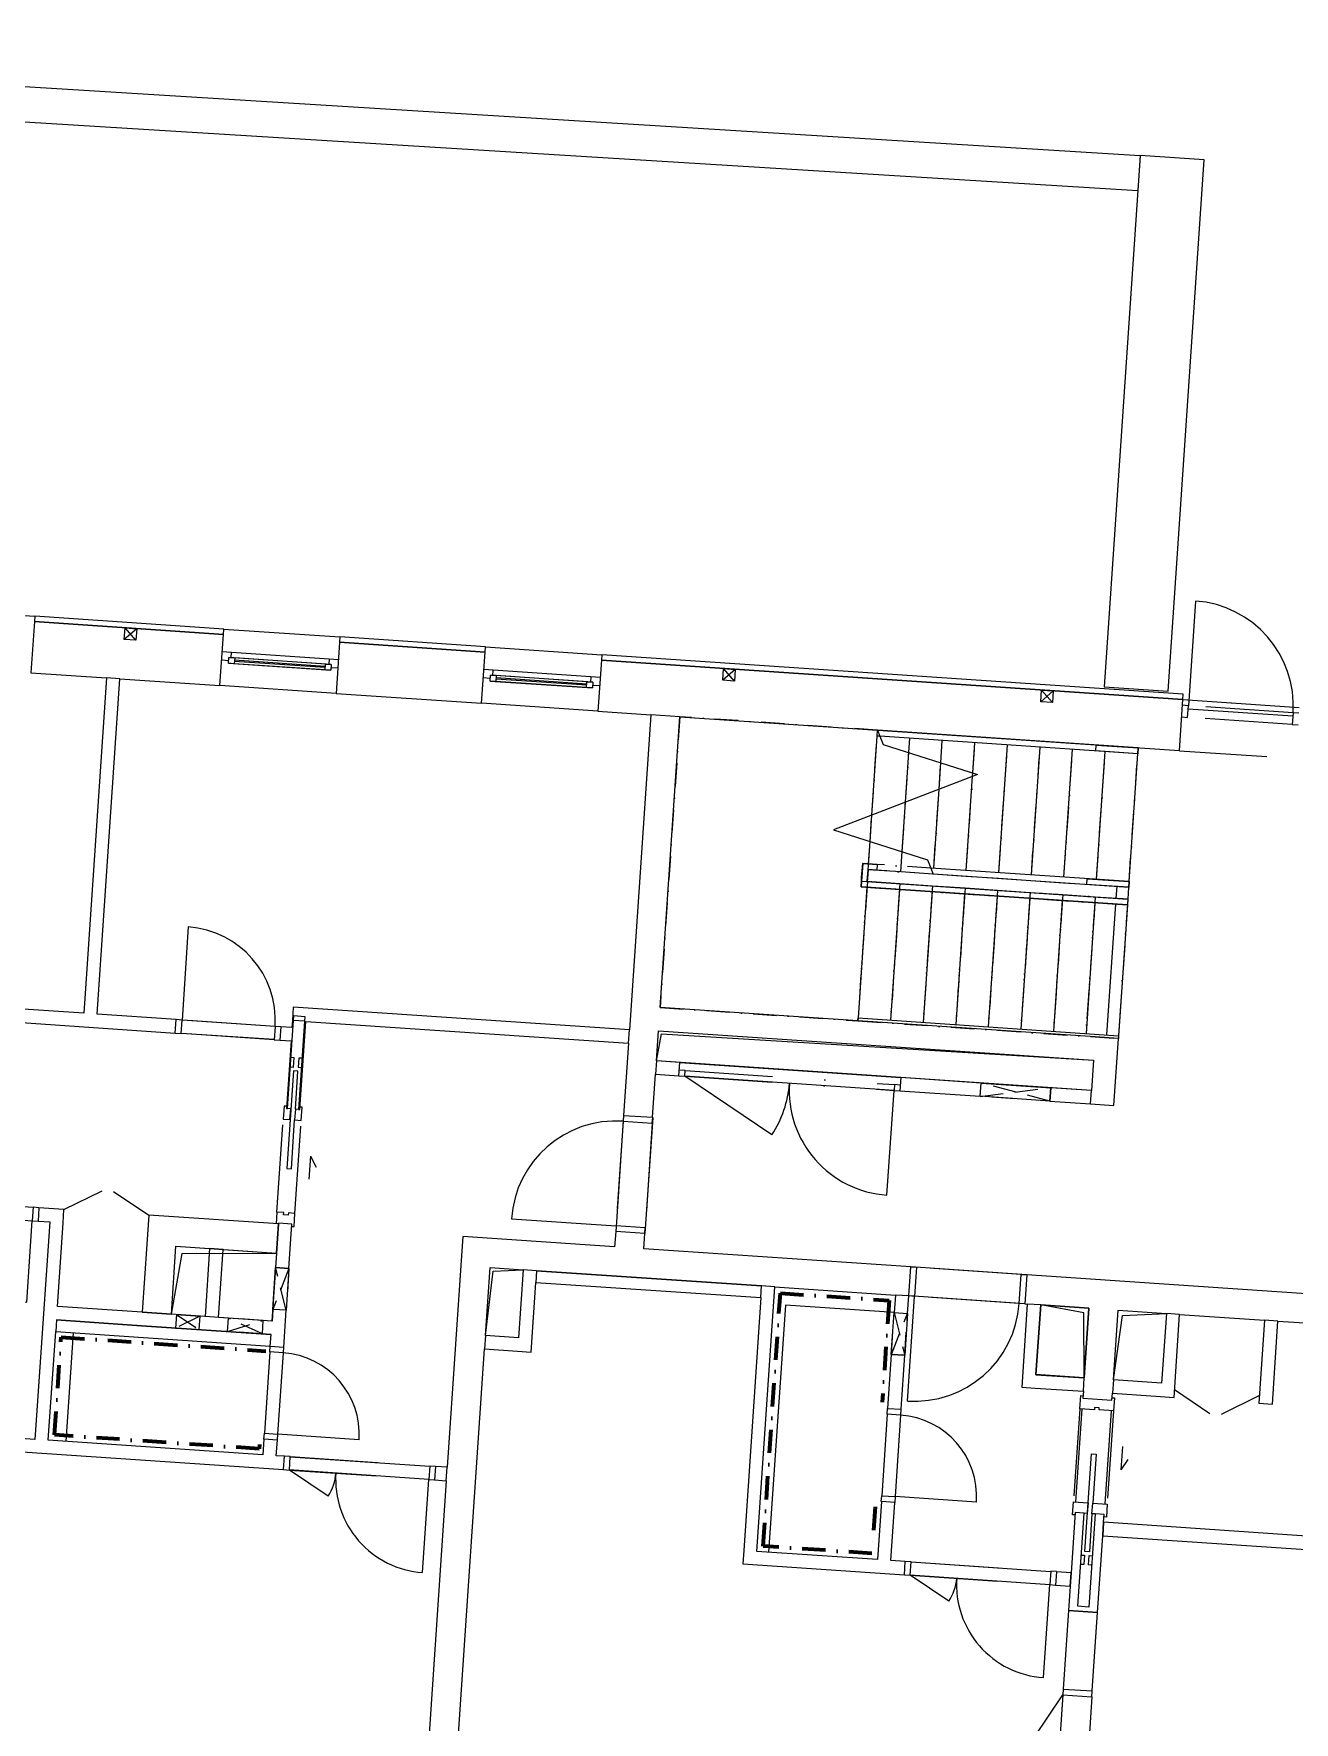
# Model space of a CAD drawing. Header units: millimetres. Extents: x -7743 to 191930, y -8645 to 72638.
# Drawn here: x 116996 to 127809, y 46532 to 61018 of the extents above; entities that cross this region are included whole.
import ezdxf

# ---------------------------------------------------------------- set-up
doc = ezdxf.new("R2010")
doc.units = ezdxf.units.MM
for name, pattern in [('HA_Dash_3mm-S1mm', [300, 200, -100]), ('HA_DashDot_2_2mm-S0_6mm', [1650, 750, -450, 0, -450]), ('HA_DashDot_4mm-S1mm', [400, 200, -100, 0, -100])]:
    doc.linetypes.add(name, pattern=pattern)
for name, color, linetype, lineweight in [('A-AREA-____-OTLN', 9, 'Continuous', 25), ('A-DETL-____-OTLN', 9, 'Continuous', 25), ('A-DETL-GENF-OTLN', 9, 'Continuous', 9), ('A-DOOR-____-MCUT', 9, 'Continuous', 9), ('A-DOOR-____-OTLN', 9, 'Continuous', 9), ('A-DOOR-FRAM-MCUT', 9, 'Continuous', 9), ('A-DOOR-FRAM-OTLN', 9, 'Continuous', 9), ('A-FLOR-____-OTLN', 9, 'Continuous', 9), ('A-FLOR-HRAL-MBND', 9, 'HA_DashDot_4mm-S1mm', 9), ('A-FLOR-HRAL-OTLN', 9, 'Continuous', 9), ('A-GENM-____-MCUT', 9, 'Continuous', 9), ('A-GENM-____-OTLN', 9, 'Continuous', 9), ('A-GLAZ-____-MCUT', 9, 'Continuous', 5), ('A-GLAZ-____-OTLN', 9, 'Continuous', 5), ('A-WALL-____-MCUT', 9, 'Continuous', 25), ('A-WALL-____-OTLN', 9, 'Continuous', 9), ('I-WALL-____-MCUT', 9, 'Continuous', 25), ('I-WALL-____-OTLN', 9, 'Continuous', 9), ('M-HVAC-DUCT-OTLN', 9, 'Continuous', 9), ('S-STRS-____-MBND', 9, 'HA_DashDot_4mm-S1mm', 9), ('S-STRS-____-OTLN', 9, 'Continuous', 9)]:
    doc.layers.add(name, color=color, linetype=linetype, lineweight=lineweight)

# ---------------------------------------------------------------- blocks, each defined once
blk = doc.blocks.new('HA_DR_Single_Swing_Solid - In_BJ_800x2100-2124338-schema rezu D_110_5100')
at = {"layer": 'A-DOOR-____-MCUT', "linetype": 'HA_DashDot_2_2mm-S0_6mm'}
for p, q in [((-400, 57.5), (400, 57.5)), ((-400, -57.5), (400, -57.5))]:
    blk.add_line(p, q, dxfattribs=at)
at = {"layer": 'A-DOOR-____-OTLN', "lineweight": 5}
blk.add_line((400, -857.5), (400, -57.5), dxfattribs=at)
blk.add_arc((400, -57.5), 800, 180, 270, dxfattribs=at)
at = {"layer": 'A-DOOR-FRAM-MCUT'}
for p, q in [((-400, 57.5), (-450, 57.5)), ((-400, -57.5), (-400, 57.5)), ((450, 57.5), (400, 57.5)), ((400, 57.5), (400, -57.5)), ((-450, -57.5), (-400, -57.5)), ((400, -57.5), (450, -57.5))]:
    blk.add_line(p, q, dxfattribs=at)
blk = doc.blocks.new('HA_DR_Single_SlidingToPocket_Solid - In_BJ_800x2100-2105140-schema rezu D_110_5100')
at = {"layer": 'A-DOOR-____-MCUT', "linetype": 'HA_DashDot_2_2mm-S0_6mm'}
for p, q in [((-400, 78), (400, 78)), ((-400, -77), (400, -77))]:
    blk.add_line(p, q, dxfattribs=at)
at = {"layer": 'A-DOOR-____-MCUT', "lineweight": 5}
for p, q in [((820, 19), (-20, 19)), ((-20, 19), (-20, -20)), ((820, -20), (820, 19)), ((-20, -20), (400, -20)), ((492, -20), (820, -20)), ((100, -177), (-100, -177)), ((100, -177), (8, -231))]:
    blk.add_line(p, q, dxfattribs=at)
at = {"layer": 'A-DOOR-FRAM-MCUT'}
for p, q in [((-400, 78), (-500, 78)), ((-420, -20), (-420, 20)), ((-420, 20), (-400, 20)), ((-400, 20), (-400, 78)), ((512, 78), (400, 78)), ((400, 78), (400, 20)), ((400, 20), (492, 20)), ((492, 20), (492, 47)), ((512, 58), (512, 78)), ((852, 47), (852, 20)), ((852, 20), (932, 20)), ((932, 20), (932, 47)), ((-513, -57), (-513, -77)), ((-513, -77), (-400, -77)), ((-400, -20), (-420, -20)), ((-400, -77), (-400, -20)), ((492, -20), (400, -20)), ((400, -20), (400, -77)), ((400, -77), (512, -77)), ((492, -47), (492, -20)), ((512, -77), (512, -57)), ((852, -20), (852, -47)), ((932, -20), (852, -20)), ((932, -47), (932, -20))]:
    blk.add_line(p, q, dxfattribs=at)
blk = doc.blocks.new('HA_DR_Single_Swing_Solid - In_BJ_900x2100_Vstupni-2124274-schema rezu D_110_5100')
at = {"layer": 'A-DOOR-____-MCUT', "linetype": 'HA_DashDot_2_2mm-S0_6mm'}
for p, q in [((-450, 125), (450, 125)), ((-450, -125), (450, -125))]:
    blk.add_line(p, q, dxfattribs=at)
at = {"layer": 'A-DOOR-____-OTLN'}
for p, q in [((-500, 125), (500, 125)), ((-500, -125), (500, -125))]:
    blk.add_line(p, q, dxfattribs=at)
at = {"layer": 'A-DOOR-____-OTLN', "lineweight": 5}
blk.add_line((450, -1025), (450, -125), dxfattribs=at)
blk.add_arc((450, -125), 900, 180, 270, dxfattribs=at)
at = {"layer": 'A-DOOR-FRAM-MCUT'}
for p, q in [((-450, 125), (-500, 125)), ((-450, -125), (-450, 125)), ((500, 125), (450, 125)), ((450, 125), (450, -125)), ((-500, -125), (-450, -125)), ((450, -125), (500, -125))]:
    blk.add_line(p, q, dxfattribs=at)
blk = doc.blocks.new('HA_DR_Single_Swing_Solid - In_BJ_900x2100_Vstupni-2124272-schema rezu D_110_5100')
at = {"layer": 'A-DOOR-____-MCUT', "linetype": 'HA_DashDot_2_2mm-S0_6mm'}
for p, q in [((-450, 125), (450, 125)), ((-450, -125), (450, -125))]:
    blk.add_line(p, q, dxfattribs=at)
at = {"layer": 'A-DOOR-____-OTLN', "lineweight": 5}
blk.add_line((450, 1025), (450, 125), dxfattribs=at)
at = {"layer": 'A-DOOR-____-OTLN'}
for p, q in [((-500, 125), (500, 125)), ((-500, -125), (500, -125))]:
    blk.add_line(p, q, dxfattribs=at)
at = {"layer": 'A-DOOR-____-OTLN', "lineweight": 5}
blk.add_arc((450, 125), 900, 90, 180, dxfattribs=at)
at = {"layer": 'A-DOOR-FRAM-MCUT'}
for p, q in [((-500, 125), (-450, 125)), ((-450, 125), (-450, -125)), ((450, 125), (500, 125)), ((450, -125), (450, 125)), ((-450, -125), (-500, -125)), ((500, -125), (450, -125))]:
    blk.add_line(p, q, dxfattribs=at)
blk = doc.blocks.new('HA_DR_Double_Swing_Solid - In_BJ_1200x2100_800-1670800-schema rezu D_110_5100')
at = {"layer": 'A-DOOR-____-MCUT', "linetype": 'HA_DashDot_2_2mm-S0_6mm'}
for p, q in [((-600, 58), (600, 58)), ((-600, -57), (600, -57))]:
    blk.add_line(p, q, dxfattribs=at)
at = {"layer": 'A-DOOR-____-OTLN', "lineweight": 5}
for p, q in [((-254, -257), (-600, -57)), ((600, -857), (600, -57))]:
    blk.add_line(p, q, dxfattribs=at)
for centre, radius, start, end in [((-600, -57), 400, 330, 0), ((600, -57), 800, 180, 270)]:
    blk.add_arc(centre, radius, start, end, dxfattribs=at)
at = {"layer": 'A-DOOR-FRAM-MCUT'}
for p, q in [((-600, 58), (-650, 58)), ((-600, -57), (-600, 58)), ((650, 58), (600, 58)), ((600, 58), (600, -57)), ((-650, -57), (-600, -57)), ((600, -57), (650, -57))]:
    blk.add_line(p, q, dxfattribs=at)
blk = doc.blocks.new('HA_DR_Single_Swing_Solid - In_BJ_700x2100-2124340-schema rezu D_110_5100')
at = {"layer": 'A-DOOR-____-MCUT', "linetype": 'HA_DashDot_2_2mm-S0_6mm'}
for p, q in [((-350, 57), (350, 57)), ((-350, -57), (350, -57))]:
    blk.add_line(p, q, dxfattribs=at)
at = {"layer": 'A-DOOR-____-OTLN', "lineweight": 5}
blk.add_line((350, 758), (350, 57), dxfattribs=at)
blk.add_arc((350, 57), 700, 90, 180, dxfattribs=at)
at = {"layer": 'A-DOOR-FRAM-MCUT'}
for p, q in [((-400, 57), (-350, 57)), ((-350, 57), (-350, -57)), ((350, 57), (399, 57)), ((350, -57), (350, 57)), ((-350, -57), (-400, -57)), ((400, -57), (350, -57))]:
    blk.add_line(p, q, dxfattribs=at)
blk = doc.blocks.new('HA_DR_Single_Swing_Solid - In_BJ_700x2100-V43-schema rezu D_110_5100')
at = {"layer": 'A-DOOR-____-MCUT', "linetype": 'HA_DashDot_2_2mm-S0_6mm'}
for p, q in [((-350, 57.5), (350, 57.5)), ((-350, -57.5), (350, -57.5))]:
    blk.add_line(p, q, dxfattribs=at)
at = {"layer": 'A-DOOR-____-OTLN', "lineweight": 5}
blk.add_line((350, 757.5), (350, 57.5), dxfattribs=at)
blk.add_arc((350, 57.5), 700, 90, 180, dxfattribs=at)
at = {"layer": 'A-DOOR-FRAM-MCUT'}
for p, q in [((-400, 57.5), (-350, 57.5)), ((-350, 57.5), (-350, -57.5)), ((350, 57.5), (400, 57.5)), ((350, -57.5), (350, 57.5)), ((-350, -57.5), (-400, -57.5)), ((400, -57.5), (350, -57.5))]:
    blk.add_line(p, q, dxfattribs=at)
blk = doc.blocks.new('HA_WD_SinglePanel - 1000x1500-1670803-schema rezu D_110_5100')
at = {"layer": 'A-GLAZ-____-MCUT'}
for p, q in [((-420, 70), (-500, 70)), ((-500, 0), (-440, 0)), ((-440, -25), (-440, 25)), ((-440, 25), (-390, 25)), ((-420, 25), (-420, 70)), ((-390, 25), (-390, -25)), ((390, 5), (-390, 5)), ((390, -25), (390, 25)), ((390, 25), (440, 25)), ((500, 70), (420, 70)), ((420, 70), (420, 25)), ((440, 25), (440, -25)), ((440, 0), (500, 0)), ((-390, -25), (-440, -25)), ((390, -5), (-390, -5)), ((440, -25), (390, -25))]:
    blk.add_line(p, q, dxfattribs=at)
at = {"layer": 'A-GLAZ-____-OTLN'}
for p, q in [((440, 25), (-440, 25)), ((-440, -25), (-440, 25)), ((420, 70), (-420, 70)), ((390, 25), (-390, 25)), ((440, 25), (440, -25)), ((-440, -25), (440, -25)), ((390, -25), (-390, -25))]:
    blk.add_line(p, q, dxfattribs=at)
blk = doc.blocks.new('Top Rail Type - Top Rail_Internal_-1408388-schema rezu D_110_5100')
at = {"layer": 'A-FLOR-HRAL-OTLN'}
for p, q in [((6781, 55452), (6781, 55502)), ((6781, 55502), (7141, 55502)), ((7141, 55502), (7141, 55452)), ((7141, 55452), (6781, 55452))]:
    blk.add_line(p, q, dxfattribs=at)
blk = doc.blocks.new('Top Rail Type - Top Rail_Internal_-V44-schema rezu D_110_5100')
at = {"layer": 'A-FLOR-HRAL-MBND'}
for p, q in [((4901, 55452), (4901, 55502)), ((4901, 55502), (4901, 55502)), ((4924, 55452), (4901, 55452))]:
    blk.add_line(p, q, dxfattribs=at)
at = {"layer": 'A-FLOR-HRAL-OTLN'}
for p, q in [((4901, 55502), (4924, 55452)), ((7141, 55502), (4901, 55502)), ((7141, 55452), (7141, 55502)), ((7141, 55452), (4924, 55452))]:
    blk.add_line(p, q, dxfattribs=at)
blk = doc.blocks.new('Top Rail Type - Top Rail_Internal_-1408404-schema rezu D_110_5100')
at = {"layer": 'A-FLOR-HRAL-OTLN'}
for p, q in [((6781, 54303), (6781, 54353)), ((6781, 54353), (7141, 54353)), ((7141, 54353), (7141, 54303)), ((7141, 54303), (6781, 54303))]:
    blk.add_line(p, q, dxfattribs=at)
blk = doc.blocks.new('Top Rail Type - Top Rail_Internal_-V45-schema rezu D_110_5100')
at = {"layer": 'A-FLOR-HRAL-MBND'}
for p, q in [((4850, 54353), (4850, 54152)), ((4975, 54353), (4850, 54353)), ((5437, 54353), (4975, 54353)), ((4900, 54303), (4900, 54202)), ((4975, 54303), (4900, 54303)), ((4900, 54202), (7141, 54202)), ((5460, 54303), (4975, 54303)), ((7141, 54202), (7141, 54152)), ((4850, 54152), (7141, 54152))]:
    blk.add_line(p, q, dxfattribs=at)
at = {"layer": 'A-FLOR-HRAL-OTLN'}
for p, q in [((5437, 54353), (5460, 54303)), ((7141, 54353), (5437, 54353)), ((7141, 54303), (7141, 54353)), ((7141, 54303), (5460, 54303))]:
    blk.add_line(p, q, dxfattribs=at)
blk = doc.blocks.new('HA_GM_Shaft_Rectangle - Default-2031605-schema rezu D_110_5100')
at = {"layer": 'A-DETL-GENF-OTLN'}
for p, q in [((26, -26), (3740, 0)), ((0, -260), (26, -26))]:
    blk.add_line(p, q, dxfattribs=at)
at = {"layer": 'A-GENM-____-OTLN'}
for p, q in [((0, -260), (0, 0)), ((0, 0), (3740, 0)), ((3740, 0), (3740, -260)), ((3740, -260), (0, -260))]:
    blk.add_line(p, q, dxfattribs=at)
blk = doc.blocks.new('HA_GM_Shaft_Rectangle - Default-2138658-schema rezu D_110_5100')
at = {"layer": 'A-DETL-GENF-OTLN'}
for p, q in [((58.5, -58.5), (865, 0)), ((0, -585), (58.5, -58.5))]:
    blk.add_line(p, q, dxfattribs=at)
at = {"layer": 'A-GENM-____-OTLN'}
for p, q in [((0, -585), (0, 0)), ((0, 0), (865, 0)), ((865, 0), (865, -585)), ((865, -585), (0, -585))]:
    blk.add_line(p, q, dxfattribs=at)
blk = doc.blocks.new('HA_GM_Shaft_Rectangle - Default-2138933-schema rezu D_110_5100')
at = {"layer": 'A-DETL-GENF-OTLN'}
for p, q in [((28.5, -28.5), (285, 0)), ((0, -585), (28.5, -28.5))]:
    blk.add_line(p, q, dxfattribs=at)
at = {"layer": 'A-GENM-____-OTLN'}
for p, q in [((0, -585), (0, 0)), ((0, 0), (285, 0)), ((285, 0), (285, -585)), ((285, -585), (0, -585))]:
    blk.add_line(p, q, dxfattribs=at)
blk = doc.blocks.new('HA_GM_Shaft_Rectangle - Default-2138652-schema rezu D_110_5100')
at = {"layer": 'A-DETL-GENF-OTLN'}
for p, q in [((41.5, -41.5), (415, 0)), ((0, -600), (41.5, -41.5))]:
    blk.add_line(p, q, dxfattribs=at)
at = {"layer": 'A-GENM-____-OTLN'}
for p, q in [((0, -600), (0, 0)), ((0, 0), (415, 0)), ((415, 0), (415, -600)), ((415, -600), (0, -600))]:
    blk.add_line(p, q, dxfattribs=at)
blk = doc.blocks.new('HA_GM_Shaft_Rectangle - Default-2138654-schema rezu D_110_5100')
at = {"layer": 'A-DETL-GENF-OTLN'}
for p, q in [((0, 600), (41.5, 41.5)), ((41.5, 41.5), (415, 0))]:
    blk.add_line(p, q, dxfattribs=at)
at = {"layer": 'A-GENM-____-OTLN'}
for p, q in [((0, 600), (0, 0)), ((415, 600), (0, 600)), ((415, 0), (415, 600)), ((0, 0), (415, 0))]:
    blk.add_line(p, q, dxfattribs=at)
blk = doc.blocks.new('HA_DR_Single_Swing_Solid - In_BJ_700x2100-2124342-schema rezu D_110_5100')
at = {"layer": 'A-DOOR-____-MCUT', "linetype": 'HA_DashDot_2_2mm-S0_6mm'}
for p, q in [((-350, 57.5), (350, 57.5)), ((-350, -57.5), (350, -57.5))]:
    blk.add_line(p, q, dxfattribs=at)
at = {"layer": 'A-DOOR-____-OTLN', "lineweight": 5}
blk.add_line((350, -757.5), (350, -57.5), dxfattribs=at)
blk.add_arc((350, -57.5), 700, 180, 270, dxfattribs=at)
at = {"layer": 'A-DOOR-FRAM-MCUT'}
for p, q in [((-350, 57.5), (-400, 57.5)), ((-350, -57.5), (-350, 57.5)), ((400, 57.5), (350, 57.5)), ((350, 57.5), (350, -57.5)), ((-400, -57.5), (-350, -57.5)), ((350, -57.5), (400, -57.5))]:
    blk.add_line(p, q, dxfattribs=at)
blk = doc.blocks.new('HA_DR_Double_Swing_Solid - In_BJ_1600x2100_900-1670809-schema rezu D_110_5100')
at = {"layer": 'A-DOOR-____-MCUT', "linetype": 'HA_DashDot_2_2mm-S0_6mm'}
for p, q in [((-800, 125), (800, 125)), ((-800, -125), (800, -125))]:
    blk.add_line(p, q, dxfattribs=at)
at = {"layer": 'A-DOOR-____-OTLN', "lineweight": 5}
for p, q in [((-194, -475), (-800, -125)), ((800, -1025), (800, -125))]:
    blk.add_line(p, q, dxfattribs=at)
for centre, radius, start, end in [((-800, -125), 700, 330, 360), ((800, -125), 900, 180, 270)]:
    blk.add_arc(centre, radius, start, end, dxfattribs=at)
at = {"layer": 'A-DOOR-FRAM-MCUT'}
for p, q in [((-800, 125), (-850, 125)), ((-800, -125), (-800, 125)), ((850, 125), (800, 125)), ((800, 125), (800, -125)), ((-850, -125), (-800, -125)), ((800, -125), (850, -125))]:
    blk.add_line(p, q, dxfattribs=at)
blk = doc.blocks.new('HA_DR_Single_SlidingToPocket_Solid - In_BJ_800x2100-2105138-schema rezu D_110_5100')
at = {"layer": 'A-DOOR-____-MCUT', "lineweight": 5}
for p, q in [((100, 245), (8, 298)), ((100, 245), (-100, 245)), ((-20, 20), (400, 20)), ((-20, -19), (-20, 20)), ((492, 20), (820, 20)), ((820, 20), (820, -19)), ((820, -19), (-20, -19))]:
    blk.add_line(p, q, dxfattribs=at)
at = {"layer": 'A-DOOR-____-MCUT', "linetype": 'HA_DashDot_2_2mm-S0_6mm'}
for p, q in [((-400, 145), (400, 145)), ((-400, -145), (400, -145))]:
    blk.add_line(p, q, dxfattribs=at)
at = {"layer": 'A-DOOR-FRAM-MCUT'}
for p, q in [((-513, 145), (-400, 145)), ((-513, 125), (-513, 145)), ((-400, 145), (-400, 20)), ((400, 145), (512, 145)), ((400, 20), (400, 145)), ((512, 145), (512, 125)), ((-420, 20), (-420, -20)), ((-400, 20), (-420, 20)), ((492, 20), (400, 20)), ((492, 47), (492, 20)), ((852, 20), (852, 47)), ((932, 20), (852, 20)), ((932, 47), (932, 20)), ((-513, -145), (-513, -125)), ((-420, -20), (-400, -20)), ((-400, -20), (-400, -145)), ((400, -20), (492, -20)), ((400, -145), (400, -20)), ((492, -20), (492, -48)), ((512, -125), (512, -145)), ((852, -20), (932, -20)), ((852, -48), (852, -20)), ((932, -20), (932, -48)), ((-400, -145), (-513, -145)), ((512, -145), (400, -145))]:
    blk.add_line(p, q, dxfattribs=at)
blk = doc.blocks.new('HA_GM_Tiling_LineBased - Generic Tiles-2050441-schema rezu D_110_5100')
at = {"layer": 'A-GENM-____-OTLN', "linetype": 'HA_DashDot_4mm-S1mm', "lineweight": 80}
blk.add_line((50, -50), (1810, -50), dxfattribs=at)
blk = doc.blocks.new('HA_GM_Tiling_LineBased - Generic Tiles-2050442-schema rezu D_110_5100')
at = {"layer": 'A-GENM-____-OTLN', "linetype": 'HA_DashDot_4mm-S1mm', "lineweight": 80}
blk.add_line((50, -50), (890, -50), dxfattribs=at)
blk = doc.blocks.new('HA_GM_Tiling_LineBased - Generic Tiles-2050443-schema rezu D_110_5100')
at = {"layer": 'A-GENM-____-OTLN', "linetype": 'HA_DashDot_4mm-S1mm', "lineweight": 80}
blk.add_line((50, -50), (85, -50), dxfattribs=at)
blk = doc.blocks.new('HA_GM_Tiling_LineBased - Generic Tiles-2050444-schema rezu D_110_5100')
at = {"layer": 'A-GENM-____-OTLN', "linetype": 'HA_DashDot_4mm-S1mm', "lineweight": 80}
blk.add_line((50, -50), (450, -50), dxfattribs=at)
blk = doc.blocks.new('HA_GM_Tiling_LineBased - Generic Tiles-2050437-schema rezu D_110_5100')
at = {"layer": 'A-GENM-____-OTLN', "linetype": 'HA_DashDot_4mm-S1mm', "lineweight": 80}
blk.add_line((50, -50), (985, -50), dxfattribs=at)
blk = doc.blocks.new('HA_GM_Tiling_LineBased - Generic Tiles-2050436-schema rezu D_110_5100')
at = {"layer": 'A-GENM-____-OTLN', "linetype": 'HA_DashDot_4mm-S1mm', "lineweight": 80}
blk.add_line((50, -50), (2225, -50), dxfattribs=at)
blk = doc.blocks.new('HA_GM_Tiling_LineBased - Generic Tiles-2050445-schema rezu D_110_5100')
at = {"layer": 'A-GENM-____-OTLN', "linetype": 'HA_DashDot_4mm-S1mm', "lineweight": 80}
blk.add_line((50, -50), (925, -50), dxfattribs=at)
blk = doc.blocks.new('HA_DR_Single_Swing_Solid_ButtFrame - In_FAS_900x2350_Unik-2005942-schema rezu D_110_5100')
at = {"layer": 'A-DOOR-____-MCUT', "linetype": 'HA_DashDot_2_2mm-S0_6mm'}
for p, q in [((-450, -70), (450, -70)), ((-450, -170), (450, -170))]:
    blk.add_line(p, q, dxfattribs=at)
at = {"layer": 'A-DOOR-____-OTLN', "lineweight": 5}
blk.add_line((450, -1070), (450, -170), dxfattribs=at)
blk.add_arc((450, -170), 900, 180, 270, dxfattribs=at)
at = {"layer": 'A-DOOR-FRAM-MCUT'}
for p, q in [((-450, -70), (-500, -70)), ((-450, -170), (-450, -70)), ((500, -70), (450, -70)), ((450, -70), (450, -170)), ((-500, -170), (-450, -170)), ((450, -170), (500, -170))]:
    blk.add_line(p, q, dxfattribs=at)
at = {"layer": 'A-DOOR-FRAM-OTLN', "linetype": 'HA_DashDot_2_2mm-S0_6mm'}
for p, q in [((500, 220), (-500, 220)), ((500, -220), (-500, -220))]:
    blk.add_line(p, q, dxfattribs=at)
blk = doc.blocks.new('HA_DR_Double_Swing_Solid_wCasing - In_1800x2100_900-1873957-schema rezu D_110_5100')
at = {"layer": 'A-DOOR-____-MCUT', "linetype": 'HA_DashDot_2_2mm-S0_6mm'}
for p, q in [((-900, -7), (900, -7)), ((-900, -57), (900, -57))]:
    blk.add_line(p, q, dxfattribs=at)
at = {"layer": 'A-DOOR-____-OTLN', "lineweight": 5}
for p, q in [((-121, -507), (-900, -57)), ((900, -957), (900, -57))]:
    blk.add_line(p, q, dxfattribs=at)
for centre, start, end in [((-900, -57), 330, 360), ((900, -57), 180, 270)]:
    blk.add_arc(centre, 900, start, end, dxfattribs=at)
at = {"layer": 'A-DOOR-FRAM-MCUT'}
for p, q in [((-900, -7), (-950, -7)), ((-950, -57), (-900, -57)), ((-900, -57), (-900, -7)), ((950, -7), (900, -7)), ((900, -7), (900, -57)), ((900, -57), (950, -57))]:
    blk.add_line(p, q, dxfattribs=at)
blk = doc.blocks.new('HA_GM_Opening_Rectangle_WallBased - Default-2022477-schema rezu D_110_5100')
at = {"layer": 'A-GENM-____-MCUT', "linetype": 'HA_Dash_3mm-S1mm', "lineweight": 25}
for p, q in [((305, 57.5), (-55, -57.5)), ((-55, 57.5), (305, -57.5)), ((-55, 57.5), (-55, -57.5)), ((-55, 57.5), (305, 57.5)), ((305, 57.5), (305, -57.5)), ((-55, -57.5), (305, -57.5))]:
    blk.add_line(p, q, dxfattribs=at)
blk = doc.blocks.new('HA_GM_Opening_Rectangle_WallBased - Default-2050987-schema rezu D_110_5100')
at = {"layer": 'A-GENM-____-MCUT', "linetype": 'HA_Dash_3mm-S1mm', "lineweight": 25}
for p, q in [((275, 57.5), (-25, -57.5)), ((-25, 57.5), (275, -57.5)), ((-25, 57.5), (-25, -57.5)), ((-25, 57.5), (275, 57.5)), ((275, 57.5), (275, -57.5)), ((-25, -57.5), (275, -57.5))]:
    blk.add_line(p, q, dxfattribs=at)
blk = doc.blocks.new('HA_GM_Opening_Rectangle_WallBased - Default-2051236-schema rezu D_110_5100')
at = {"layer": 'A-GENM-____-MCUT', "linetype": 'HA_Dash_3mm-S1mm', "lineweight": 25}
for p, q in [((225, 57.5), (25, -57.5)), ((25, 57.5), (225, -57.5)), ((25, 57.5), (25, -57.5)), ((25, 57.5), (225, 57.5)), ((225, 57.5), (225, -57.5)), ((25, -57.5), (225, -57.5))]:
    blk.add_line(p, q, dxfattribs=at)
blk = doc.blocks.new('HA_GM_Opening_Rectangle_WallBased - Default-2069058-schema rezu D_110_5100')
at = {"layer": 'A-GENM-____-MCUT', "linetype": 'HA_Dash_3mm-S1mm', "lineweight": 25}
for p, q in [((425, 57.5), (-175, -57.5)), ((-175, 57.5), (425, -57.5)), ((-175, 57.5), (-175, -57.5)), ((-175, 57.5), (425, 57.5)), ((425, 57.5), (425, -57.5)), ((-175, -57.5), (425, -57.5))]:
    blk.add_line(p, q, dxfattribs=at)
blk = doc.blocks.new('185-01_OBJEKT B_Central_rvt-3-schema rezu D_110_5100')
at = {"layer": 'A-AREA-____-OTLN'}
for p, q in [((10695, 53601), (10702, 53701)), ((10615, 52429), (10691, 53551))]:
    blk.add_line(p, q, dxfattribs=at)
at = {"layer": 'A-DETL-____-OTLN'}
for p, q in [((1668, 50932), (1996, 51092)), ((2094, 51086), (2397, 50882)), ((11498, 49179), (11195, 49383)), ((11924, 49334), (11596, 49173))]:
    blk.add_line(p, q, dxfattribs=at)
at = {"layer": 'A-FLOR-____-OTLN'}
for p, q in [((12209, 55163), (11311, 55224)), ((6952, 55158), (8648, 55043)), ((10801, 53695), (10795, 53594)), ((10791, 53545), (10715, 52422)), ((8846, 52063), (6951, 52192))]:
    blk.add_line(p, q, dxfattribs=at)
at = {"layer": 'A-WALL-____-MCUT'}
for p, q in [((1414, 55975), (1384, 55536)), ((1417, 56020), (1414, 55975)), ((3039, 55910), (1417, 56020)), ((3006, 55426), (3036, 55865)), ((3036, 55865), (3039, 55910)), ((4033, 55798), (4003, 55359)), ((4036, 55843), (4033, 55798)), ((5283, 55758), (4036, 55843)), ((5251, 55274), (5280, 55713)), ((5280, 55713), (5283, 55758)), ((6278, 55645), (6248, 55206)), ((6281, 55690), (6278, 55645)), ((11270, 55352), (6281, 55690)), ((1384, 55536), (2033, 55492)), ((2148, 55485), (3006, 55426)), ((4003, 55359), (5251, 55274)), ((11267, 55307), (11270, 55352)), ((6248, 55206), (6702, 55176)), ((11237, 54868), (11267, 55307)), ((6952, 55159), (11237, 54868))]:
    blk.add_line(p, q, dxfattribs=at)
at = {"layer": 'A-WALL-____-MCUT', "lineweight": 9}
for p, q in [((3036, 55865), (1414, 55975)), ((1414, 55975), (3036, 55865)), ((5280, 55713), (4033, 55798)), ((4033, 55798), (5280, 55713)), ((11267, 55307), (6278, 55645)), ((6278, 55645), (11267, 55307)), ((2148, 55485), (2033, 55492)), ((6952, 55159), (6702, 55176)), ((6511, 52357), (6519, 52472)), ((6751, 52205), (6743, 52091)), ((10475, 51837), (10483, 51952)), ((3492, 50557), (3509, 50807)), ((3509, 50807), (3492, 50557)), ((3033, 50588), (2918, 50596)), ((5722, 50406), (5607, 50414)), ((5722, 50406), (5715, 50306)), ((7646, 50175), (7653, 50275)), ((7767, 50267), (7653, 50275)), ((8915, 50189), (8800, 50197)), ((1604, 49984), (1597, 49884)), ((1604, 49984), (2332, 49934)), ((2332, 49934), (1604, 49984)), ((2340, 50049), (2590, 50032)), ((2590, 50032), (2340, 50049)), ((10047, 50112), (9932, 50120)), ((11239, 50031), (11125, 50039)), ((12082, 49974), (11968, 49982)), ((2332, 49934), (3445, 49859)), ((3445, 49859), (2332, 49934)), ((3438, 49759), (3445, 49859)), ((5283, 49849), (5276, 49735)), ((10413, 49371), (10421, 49486)), ((10670, 49469), (10662, 49354)), ((4948, 48604), (4956, 48719)), ((10587, 48247), (10579, 48132)), ((10579, 48132), (10587, 48247)), ((10299, 47700), (10307, 47815)), ((10307, 47815), (10299, 47700))]:
    blk.add_line(p, q, dxfattribs=at)
at = {"layer": 'A-WALL-____-OTLN'}
for p, q in [((420, 56088), (1417, 56020)), ((3039, 55910), (4036, 55843)), ((5283, 55758), (6281, 55690)), ((4003, 55359), (3006, 55426)), ((6248, 55206), (5251, 55274)), ((11267, 55307), (12264, 55239)), ((12209, 55163), (11311, 55224))]:
    blk.add_line(p, q, dxfattribs=at)
at = {"layer": 'I-WALL-____-MCUT'}
for p, q in [((2033, 55492), (1838, 52614)), ((1952, 52606), (2148, 55485)), ((6702, 55176), (6519, 52472)), ((6782, 52664), (6952, 55159)), ((1838, 52614), (1189, 52658)), ((2631, 52560), (1952, 52606)), ((3635, 52667), (3628, 52553)), ((6519, 52472), (3635, 52667)), ((3638, 52552), (3640, 52594)), ((3640, 52594), (3735, 52588)), ((3735, 52588), (3732, 52546)), ((10514, 52411), (6782, 52664)), ((1181, 52543), (2623, 52445)), ((2623, 52445), (2631, 52560)), ((3529, 52499), (3521, 52385)), ((3624, 52493), (3529, 52499)), ((3586, 51796), (3638, 52552)), ((3628, 52553), (3624, 52493)), ((3732, 52546), (3681, 51790)), ((3691, 51789), (3742, 52545)), ((3742, 52545), (6511, 52357)), ((6751, 52205), (6769, 52465)), ((6769, 52465), (10500, 52212)), ((3521, 52385), (3616, 52378)), ((3616, 52378), (3576, 51797)), ((6511, 52357), (6469, 51738)), ((10713, 52398), (10514, 52411)), ((10674, 51824), (10713, 52398)), ((6951, 52192), (6751, 52205)), ((6943, 52077), (6951, 52192)), ((10500, 52212), (10483, 51952)), ((6718, 51722), (6743, 52091)), ((6743, 52091), (6943, 52077)), ((8846, 52063), (8839, 51948)), ((9535, 52016), (8846, 52063)), ((9527, 51902), (9535, 52016)), ((8839, 51948), (9527, 51902)), ((10133, 51976), (10126, 51861)), ((10126, 51861), (10475, 51837)), ((10483, 51952), (10133, 51976)), ((3576, 51797), (3586, 51796)), ((3681, 51790), (3691, 51789)), ((6469, 51738), (6718, 51722)), ((10475, 51837), (10674, 51824)), ((1454, 50946), (1446, 50831)), ((1668, 50932), (1454, 50946)), ((1661, 50817), (1668, 50932)), ((2397, 50882), (2380, 50633)), ((3509, 50807), (2397, 50882)), ((1546, 50825), (1419, 48959)), ((1446, 50831), (1546, 50825)), ((1612, 50099), (1661, 50817)), ((3510, 50814), (3509, 50807)), ((3624, 50806), (3510, 50814)), ((3598, 50425), (3624, 50806)), ((6401, 50741), (6392, 50611)), ((6651, 50724), (6401, 50741)), ((6642, 50594), (6651, 50724)), ((2380, 50633), (2340, 50049)), ((2590, 50032), (2629, 50616)), ((2629, 50616), (2918, 50596)), ((2918, 50596), (2879, 50013)), ((2994, 50005), (3033, 50588)), ((3033, 50588), (3492, 50557)), ((3492, 50557), (3484, 50433)), ((5090, 50699), (5074, 50450)), ((6392, 50611), (5090, 50699)), ((8932, 50439), (6642, 50594)), ((3484, 50433), (3598, 50425)), ((5074, 50450), (4956, 48719)), ((5283, 49849), (5323, 50433)), ((5323, 50433), (5607, 50414)), ((5607, 50414), (5568, 49830)), ((8915, 50189), (8932, 50439)), ((5675, 49708), (5715, 50306)), ((5715, 50306), (7646, 50175)), ((5722, 50406), (7653, 50275)), ((7653, 50275), (5722, 50406)), ((7613, 47997), (7767, 50267)), ((7767, 50267), (8800, 50197)), ((9929, 50371), (9912, 50122)), ((18559, 49785), (9929, 50371)), ((7646, 50175), (7499, 48005)), ((8800, 50197), (8790, 50047)), ((8905, 50040), (8915, 50189)), ((9912, 50122), (9932, 50120)), ((2340, 50049), (1612, 50099)), ((2879, 50013), (2590, 50032)), ((3453, 49974), (2994, 50005)), ((3459, 50073), (3453, 49974)), ((3574, 50066), (3459, 50073)), ((3553, 49751), (3574, 50066)), ((8790, 50047), (8905, 50040)), ((9932, 50120), (9884, 49407)), ((10006, 49514), (10047, 50112)), ((10047, 50112), (10461, 50084)), ((10461, 50084), (10421, 49486)), ((10670, 49469), (10711, 50067)), ((10711, 50067), (11125, 50039)), ((11125, 50039), (11084, 49441)), ((11191, 49318), (11239, 50031)), ((11239, 50031), (11968, 49982)), ((11968, 49982), (11919, 49269)), ((1534, 48951), (1597, 49884)), ((1597, 49884), (3438, 49759)), ((5568, 49830), (5283, 49849)), ((12034, 49261), (12082, 49974)), ((12082, 49974), (13858, 49854)), ((3438, 49759), (3553, 49751)), ((4874, 43823), (5276, 49735)), ((5276, 49735), (5560, 49715)), ((5560, 49715), (5675, 49708)), ((8765, 49688), (8734, 49224)), ((8880, 49680), (8765, 49688)), ((8849, 49217), (8880, 49680)), ((9884, 49407), (9999, 49399)), ((9999, 49399), (10413, 49371)), ((10421, 49486), (10006, 49514)), ((11084, 49441), (10670, 49469)), ((10413, 49371), (10409, 49313)), ((10409, 49313), (10658, 49296)), ((10658, 49296), (10662, 49354)), ((10662, 49354), (11076, 49326)), ((11076, 49326), (11191, 49318)), ((11919, 49269), (12034, 49261)), ((8734, 49224), (8849, 49217)), ((1419, 48959), (42, 49052)), ((35, 48938), (3551, 48699)), ((3375, 48826), (1534, 48951)), ((3384, 48961), (3375, 48826)), ((3499, 48953), (3384, 48961)), ((3489, 48818), (3499, 48953)), ((3559, 48814), (3489, 48818)), ((3551, 48699), (3559, 48814)), ((4856, 48726), (4848, 48611)), ((4956, 48719), (4856, 48726)), ((4948, 48604), (4625, 43840)), ((4848, 48611), (4948, 48604)), ((8680, 48426), (8646, 47927)), ((8795, 48418), (8680, 48426)), ((8761, 47919), (8795, 48418)), ((10342, 48330), (10307, 47815)), ((10419, 48325), (10342, 48330)), ((10365, 47527), (10419, 48325)), ((10514, 48319), (10460, 47520)), ((10592, 48313), (10514, 48319)), ((10587, 48247), (10592, 48313)), ((12782, 48098), (10587, 48247)), ((10535, 47473), (10579, 48132)), ((10579, 48132), (12610, 47994)), ((7499, 48005), (7491, 47890)), ((8646, 47927), (7613, 47997)), ((7491, 47890), (8878, 47796)), ((8885, 47911), (8761, 47919)), ((8878, 47796), (8885, 47911)), ((10182, 47823), (10175, 47708)), ((10307, 47815), (10182, 47823)), ((10175, 47708), (10299, 47700)), ((10299, 47700), (10285, 47490)), ((10460, 47520), (10365, 47527)), ((10285, 47490), (10239, 46817)), ((10535, 47473), (10285, 47490)), ((10285, 47490), (10535, 47473)), ((10489, 46800), (10535, 47473)), ((10239, 46817), (10489, 46800))]:
    blk.add_line(p, q, dxfattribs=at)
at = {"layer": 'I-WALL-____-OTLN'}
for p, q in [((3471, 52388), (2673, 52442)), ((2681, 52557), (3479, 52503)), ((3732, 52546), (3638, 52552)), ((6951, 52192), (8846, 52063)), ((8789, 51952), (6993, 52074)), ((9535, 52016), (10133, 51976)), ((10126, 51861), (9527, 51902)), ((3459, 50073), (3484, 50433)), ((3598, 50425), (3574, 50066)), ((7857, 50111), (7713, 47991)), ((8790, 50047), (7857, 50111)), ((8765, 49688), (8790, 50047)), ((8905, 50040), (8880, 49680)), ((1747, 49874), (1684, 48941)), ((10348, 48423), (10403, 49221)), ((10652, 49204), (10598, 48406)), ((4799, 48614), (3601, 48696)), ((3609, 48810), (4806, 48729)), ((8935, 47908), (10132, 47826)), ((10125, 47712), (8927, 47793))]:
    blk.add_line(p, q, dxfattribs=at)
at = {"layer": 'M-HVAC-DUCT-OTLN', "lineweight": 5}
for p, q in [((2186, 55821), (2192, 55920)), ((2285, 55814), (2192, 55920)), ((2192, 55920), (2292, 55914)), ((2292, 55914), (2186, 55821)), ((2285, 55814), (2186, 55821)), ((2292, 55914), (2285, 55814)), ((7319, 55472), (7326, 55572)), ((7425, 55565), (7319, 55472)), ((7419, 55465), (7326, 55572)), ((7326, 55572), (7425, 55565)), ((7425, 55565), (7419, 55465)), ((7419, 55465), (7319, 55472)), ((10047, 55287), (10054, 55387)), ((10154, 55380), (10047, 55287)), ((10147, 55280), (10054, 55387)), ((10054, 55387), (10154, 55380)), ((10154, 55380), (10147, 55280)), ((10147, 55280), (10047, 55287))]:
    blk.add_line(p, q, dxfattribs=at)
at = {"layer": 'S-STRS-____-MBND'}
for p, q in [((6952, 55159), (6782, 52664)), ((8648, 55043), (6952, 55159)), ((8598, 54315), (8648, 55043)), ((8598, 54315), (8648, 55043)), ((8648, 55043), (8648, 55043)), ((8887, 54426), (8915, 54851)), ((8887, 54426), (8915, 54851)), ((9175, 54537), (9190, 54764)), ((9175, 54537), (9190, 54764)), ((9463, 54649), (9465, 54677)), ((9463, 54649), (9465, 54677)), ((8567, 53846), (8583, 54088)), ((8567, 53846), (8583, 54088)), ((8846, 53827), (8858, 54001)), ((8846, 53827), (8858, 54001)), ((8560, 53746), (8478, 52549)), ((8560, 53746), (8478, 52549)), ((8560, 53746), (8567, 53846)), ((8560, 53746), (10795, 53595)), ((9125, 53808), (8567, 53846)), ((8839, 53728), (8758, 52530)), ((8839, 53728), (8758, 52530)), ((9118, 53709), (9037, 52511)), ((9118, 53709), (9037, 52511)), ((9398, 53690), (9317, 52492)), ((9398, 53690), (9317, 52492)), ((9677, 53671), (9596, 52473)), ((9677, 53671), (9596, 52473)), ((9957, 53652), (9875, 52454)), ((9957, 53652), (9875, 52454)), ((10236, 53633), (10155, 52435)), ((10236, 53633), (10155, 52435)), ((10515, 53614), (10434, 52416)), ((10515, 53614), (10434, 52416)), ((10795, 53595), (10713, 52398)), ((6782, 52664), (8478, 52549)), ((8478, 52549), (10713, 52398))]:
    blk.add_line(p, q, dxfattribs=at)
at = {"layer": 'S-STRS-____-MBND', "linetype": 'Continuous', "lineweight": 5}
for p, q in [((8668, 54992), (8696, 54920)), ((8696, 54920), (9504, 54664)), ((9504, 54664), (8269, 54187)), ((8269, 54187), (9077, 53932)), ((9077, 53932), (9105, 53860))]:
    blk.add_line(p, q, dxfattribs=at)
at = {"layer": 'S-STRS-____-OTLN', "linetype": 'HA_DashDot_4mm-S1mm'}
for p, q in [((8915, 54851), (8924, 54974)), ((9190, 54764), (9203, 54955)), ((9465, 54677), (9482, 54936)), ((9687, 53821), (9762, 54917)), ((9967, 53802), (10041, 54898)), ((10246, 53783), (10321, 54879)), ((10525, 53764), (10600, 54860)), ((10805, 53745), (10879, 54842)), ((9408, 53840), (9463, 54649)), ((9129, 53859), (9175, 54537)), ((8858, 54001), (8887, 54426)), ((8583, 54088), (8598, 54315))]:
    blk.add_line(p, q, dxfattribs=at)
at = {"layer": 'S-STRS-____-OTLN'}
for p, q in [((8915, 54851), (8924, 54974)), ((9190, 54764), (9203, 54955)), ((9465, 54677), (9482, 54936)), ((9687, 53821), (9762, 54917)), ((9967, 53802), (10041, 54898)), ((10246, 53783), (10321, 54879)), ((10525, 53764), (10600, 54860)), ((10805, 53745), (10879, 54842)), ((9408, 53840), (9463, 54649)), ((9129, 53859), (9175, 54537)), ((8858, 54001), (8887, 54426)), ((8583, 54088), (8598, 54315)), ((9125, 53808), (9125, 53808)), ((9405, 53789), (9125, 53808)), ((9684, 53770), (9405, 53789)), ((9963, 53751), (9684, 53770)), ((10243, 53732), (9963, 53751)), ((10522, 53714), (10243, 53732)), ((10801, 53695), (10522, 53714))]:
    blk.add_line(p, q, dxfattribs=at)
at = {"layer": 'A-DOOR-____-OTLN', "color": 250, "lineweight": 9}
for name, p, rotation in [('HA_DR_Single_Swing_Solid_ButtFrame - In_FAS_900x2350_Unik-2005942-schema rezu D_110_5100', (11751, 55053), 176.1172724189429), ('HA_DR_Single_Swing_Solid - In_BJ_800x2100-2124338-schema rezu D_110_5100', (3076, 52472), 176.1172724189429), ('HA_DR_Single_SlidingToPocket_Solid - In_BJ_800x2100-2105140-schema rezu D_110_5100', (3600, 51302), 86.1172724189423), ('HA_DR_Double_Swing_Solid_wCasing - In_1800x2100_900-1873957-schema rezu D_110_5100', (7895, 52070), 356.1172724189428), ('HA_DR_Single_Swing_Solid - In_BJ_900x2100_Vstupni-2124274-schema rezu D_110_5100', (6560, 51231), 266.1172724189429), ('HA_DR_Single_Swing_Solid - In_BJ_700x2100-2124342-schema rezu D_110_5100', (1051, 50916), 356.1172724189428), ('HA_DR_Single_Swing_Solid - In_BJ_900x2100_Vstupni-2124272-schema rezu D_110_5100', (9422, 50280), 176.1172724189429), ('HA_DR_Single_Swing_Solid - In_BJ_700x2100-2124340-schema rezu D_110_5100', (3468, 49356), 266.1172724189423), ('HA_DR_Single_SlidingToPocket_Solid - In_BJ_800x2100-2105138-schema rezu D_110_5100', (10500, 48813), 266.1172724189429), ('HA_DR_Single_Swing_Solid - In_BJ_700x2100-V43-schema rezu D_110_5100', (8764, 48821), 266.1172724189429), ('HA_DR_Double_Swing_Solid - In_BJ_1200x2100_800-1670800-schema rezu D_110_5100', (4204, 48712), 356.1172724189428), ('HA_DR_Double_Swing_Solid - In_BJ_1200x2100_800-1670800-schema rezu D_110_5100', (9530, 47810), 356.1172724189428), ('HA_DR_Double_Swing_Solid - In_BJ_1600x2100_900-1670809-schema rezu D_110_5100', (10307, 45960), 266.1172724189429)]:
    blk.add_blockref(name, p, dxfattribs=dict(at, rotation=rotation))
at = {"layer": 'A-FLOR-HRAL-OTLN', "color": 250, "lineweight": 9, "rotation": 356.1172724189431}
for name in ['Top Rail Type - Top Rail_Internal_-V44-schema rezu D_110_5100', 'Top Rail Type - Top Rail_Internal_-1408388-schema rezu D_110_5100', 'Top Rail Type - Top Rail_Internal_-V45-schema rezu D_110_5100', 'Top Rail Type - Top Rail_Internal_-1408404-schema rezu D_110_5100']:
    blk.add_blockref(name, (0, 0), dxfattribs=at)
at = {"layer": 'A-GENM-____-OTLN', "color": 250, "lineweight": 9}
for name, p, rotation in [('HA_GM_Shaft_Rectangle - Default-2031605-schema rezu D_110_5100', (6769, 52465), 356.1172724189424), ('HA_GM_Opening_Rectangle_WallBased - Default-2069058-schema rezu D_110_5100', (9955, 51930), 176.1172724189429), ('HA_GM_Shaft_Rectangle - Default-2138658-schema rezu D_110_5100', (2629, 50616), 356.1172724189424), ('HA_GM_Opening_Rectangle_WallBased - Default-2022477-schema rezu D_110_5100', (3537, 50374), 266.1172724189423), ('HA_GM_Shaft_Rectangle - Default-2138933-schema rezu D_110_5100', (5323, 50433), 356.1172724189424), ('HA_GM_Tiling_LineBased - Generic Tiles-2050436-schema rezu D_110_5100', (7613, 47997), 86.11727241894303), ('HA_GM_Tiling_LineBased - Generic Tiles-2050437-schema rezu D_110_5100', (7767, 50267), 356.1172724189431), ('HA_GM_Tiling_LineBased - Generic Tiles-2050445-schema rezu D_110_5100', (8800, 50197), 266.117272418943), ('HA_GM_Opening_Rectangle_WallBased - Default-2051236-schema rezu D_110_5100', (2605, 49973), 356.1172724189431), ('HA_GM_Opening_Rectangle_WallBased - Default-2050987-schema rezu D_110_5100', (3349, 49923), 176.1172724189431), ('HA_GM_Opening_Rectangle_WallBased - Default-2022477-schema rezu D_110_5100', (8827, 49739), 86.11727241894292), ('HA_GM_Shaft_Rectangle - Default-2138654-schema rezu D_110_5100', (10461, 50084), 176.1172724189435), ('HA_GM_Shaft_Rectangle - Default-2138652-schema rezu D_110_5100', (10711, 50067), 356.1172724189424), ('HA_GM_Tiling_LineBased - Generic Tiles-2050442-schema rezu D_110_5100', (1534, 48951), 86.11727241894303), ('HA_GM_Tiling_LineBased - Generic Tiles-2050441-schema rezu D_110_5100', (1598, 49889), 356.1172724189428), ('HA_GM_Tiling_LineBased - Generic Tiles-2050441-schema rezu D_110_5100', (3390, 48825), 176.1172724189429), ('HA_GM_Tiling_LineBased - Generic Tiles-2050443-schema rezu D_110_5100', (3399, 48960), 266.117272418943), ('HA_GM_Tiling_LineBased - Generic Tiles-2050444-schema rezu D_110_5100', (8680, 48426), 266.117272418943), ('HA_GM_Tiling_LineBased - Generic Tiles-2050437-schema rezu D_110_5100', (8646, 47927), 176.1172724189432)]:
    blk.add_blockref(name, p, dxfattribs=dict(at, rotation=rotation))
at = {"layer": 'A-GLAZ-____-OTLN', "color": 250, "lineweight": 9, "rotation": 356.1172724189428}
for p in [(3520, 55612), (5764, 55460)]:
    blk.add_blockref('HA_WD_SinglePanel - 1000x1500-1670803-schema rezu D_110_5100', p, dxfattribs=at)
blk = doc.blocks.new('HA_GM_Shaft_Rectangle - Default-2321896-schema rezu D_110_5100')
at = {"layer": 'A-DETL-GENF-OTLN'}
for p, q in [((26, -26), (3740, 0)), ((0, -260), (26, -26))]:
    blk.add_line(p, q, dxfattribs=at)
at = {"layer": 'A-GENM-____-OTLN'}
blk.add_line((2100, -260), (200, -260), dxfattribs=at)
blk = doc.blocks.new('Top Rail Type - Top Rail_Internal_-1408601-schema rezu D_110_5100')
at = {"layer": 'A-FLOR-HRAL-OTLN'}
for p, q in [((8644, 54993), (8648, 55043)), ((8668, 54992), (8644, 54993))]:
    blk.add_line(p, q, dxfattribs=at)
blk = doc.blocks.new('Top Rail Type - Top Rail_Internal_-V39-schema rezu D_110_5100')
at = {"layer": 'A-FLOR-HRAL-OTLN'}
for p, q in [((8644, 54993), (8648, 55043)), ((8668, 54992), (8644, 54993))]:
    blk.add_line(p, q, dxfattribs=at)
blk = doc.blocks.new('Top Rail Type - Top Rail_Internal_-1408617-schema rezu D_110_5100')
at = {"layer": 'A-FLOR-HRAL-OTLN'}
for p, q in [((8511, 53775), (8520, 53900)), ((8520, 53900), (8644, 53891)), ((8644, 53891), (8641, 53842)), ((8509, 53749), (8506, 53700)), ((8506, 53700), (8509, 53749)), ((8509, 53749), (8511, 53775)), ((8509, 53749), (10795, 53594)), ((8561, 53772), (8559, 53746)), ((8566, 53847), (8561, 53772)), ((8641, 53842), (8566, 53847)), ((10791, 53545), (8506, 53700)), ((10795, 53594), (10791, 53545))]:
    blk.add_line(p, q, dxfattribs=at)
blk = doc.blocks.new('Top Rail Type - Top Rail_Internal_-V40-schema rezu D_110_5100')
at = {"layer": 'A-FLOR-HRAL-OTLN'}
for p, q in [((8520, 53900), (8509, 53749)), ((8644, 53891), (8520, 53900)), ((8566, 53847), (8559, 53746)), ((8559, 53746), (10795, 53594)), ((8641, 53842), (8566, 53847)), ((8506, 53700), (10791, 53545)), ((10795, 53594), (10791, 53545))]:
    blk.add_line(p, q, dxfattribs=at)
blk = doc.blocks.new('Top Rail Type - Top Rail_Internal_-2229680-schema rezu D_110_5100')
at = {"layer": 'A-FLOR-HRAL-OTLN'}
for p, q in [((8478, 52549), (8480, 52574)), ((8480, 52574), (10715, 52422)), ((10715, 52422), (10713, 52398))]:
    blk.add_line(p, q, dxfattribs=at)
blk = doc.blocks.new('Top Rail Type - Top Rail_Internal_-V48-schema rezu D_110_5100')
at = {"layer": 'A-FLOR-HRAL-OTLN'}
for p, q in [((8480, 52574), (8478, 52549)), ((8480, 52574), (10715, 52422)), ((10715, 52422), (10713, 52398))]:
    blk.add_line(p, q, dxfattribs=at)

msp = doc.modelspace()

# ---------------------------------------------------------------- linework, layer by layer
at = {"layer": 'A-WALL-____-MCUT'}
for p, q in [((126487.4, 59972.1), (109554.7, 61017.9)), ((109535.3, 60718.6), (126467.1, 59672.8)), ((126487.4, 59972.1), (126178.2, 55415.3)), ((126486, 59972.2), (126467.1, 59672.8)), ((127036.3, 59936.7), (126486, 59972.2)), ((126726.9, 55378), (127036.3, 59936.7)), ((126178.2, 55415.3), (126726.9, 55378))]:
    msp.add_line(p, q, dxfattribs=at)
at = {"layer": 'S-STRS-____-OTLN'}
for p, q in [((124185.2, 54314.6), (124231.2, 54993.2)), ((124473.4, 54425.9), (124502.2, 54850.5)), ((124761.6, 54537.2), (124776.9, 54763.7)), ((125049.8, 54648.5), (125051.7, 54676.8)), ((124156.8, 53896.5), (124169.8, 54088.1)), ((124432.7, 53827.3), (124444.5, 54001.3)), ((124146.6, 53746.5), (124153.4, 53846.2)), ((124146.6, 53746.5), (124426, 53727.5)), ((124432.7, 53827.3), (124153.4, 53846.2)), ((124712.1, 53808.3), (124432.7, 53827.3)), ((124143.2, 53696.2), (124067, 52574.2)), ((124422.5, 53677.2), (124346.4, 52555.2)), ((124426, 53727.5), (124705.3, 53708.5)), ((124701.9, 53658.3), (124625.8, 52536.2)), ((124705.3, 53708.5), (124984.7, 53689.6)), ((124981.3, 53639.3), (124905.1, 52517.3)), ((124984.7, 53689.6), (125264, 53670.6)), ((125260.6, 53620.3), (125184.5, 52498.3)), ((125264, 53670.6), (125543.4, 53651.7)), ((125540, 53601.4), (125463.8, 52479.4)), ((125543.4, 53651.7), (125822.7, 53632.7)), ((125822.7, 53632.7), (126102.1, 53613.7)), ((126102.1, 53613.7), (126381.5, 53594.8)), ((125819.3, 53582.4), (125743.2, 52460.4)), ((126098.7, 53563.5), (126022.5, 52441.4)), ((126378, 53544.5), (126301.9, 52422.5))]:
    msp.add_line(p, q, dxfattribs=at)
at = {"layer": 'S-STRS-____-OTLN', "linetype": 'HA_DashDot_4mm-S1mm'}
for p, q in [((124185.2, 54314.6), (124231.2, 54993.2)), ((124473.4, 54425.9), (124502.2, 54850.5)), ((124761.6, 54537.2), (124776.9, 54763.7)), ((125049.8, 54648.5), (125051.7, 54676.8)), ((124156.8, 53896.5), (124169.8, 54088.1)), ((124432.7, 53827.3), (124444.5, 54001.3)), ((124143.2, 53696.2), (124067, 52574.2)), ((124422.5, 53677.2), (124346.4, 52555.2)), ((124701.9, 53658.3), (124625.8, 52536.2)), ((124981.3, 53639.3), (124905.1, 52517.3)), ((125260.6, 53620.3), (125184.5, 52498.3)), ((125540, 53601.4), (125463.8, 52479.4)), ((125819.3, 53582.4), (125743.2, 52460.4)), ((126098.7, 53563.5), (126022.5, 52441.4))]:
    msp.add_line(p, q, dxfattribs=at)

# ---------------------------------------------------------------- block references
at = {"lineweight": 5}
msp.add_blockref('185-01_OBJEKT B_Central_rvt-3-schema rezu D_110_5100', (115586.9, 0), dxfattribs=at)
at = {"layer": 'A-FLOR-HRAL-OTLN'}
for name in ['Top Rail Type - Top Rail_Internal_-1408601-schema rezu D_110_5100', 'Top Rail Type - Top Rail_Internal_-V39-schema rezu D_110_5100', 'Top Rail Type - Top Rail_Internal_-1408617-schema rezu D_110_5100', 'Top Rail Type - Top Rail_Internal_-V40-schema rezu D_110_5100', 'Top Rail Type - Top Rail_Internal_-2229680-schema rezu D_110_5100', 'Top Rail Type - Top Rail_Internal_-V48-schema rezu D_110_5100']:
    msp.add_blockref(name, (115586.9, 0), dxfattribs=at)
at = {"layer": 'A-GENM-____-OTLN', "lineweight": 5, "rotation": 356.1172724189428}
msp.add_blockref('HA_GM_Shaft_Rectangle - Default-2321896-schema rezu D_110_5100', (122355.7, 52464.8), dxfattribs=at)

doc.saveas('drawing.dxf')
